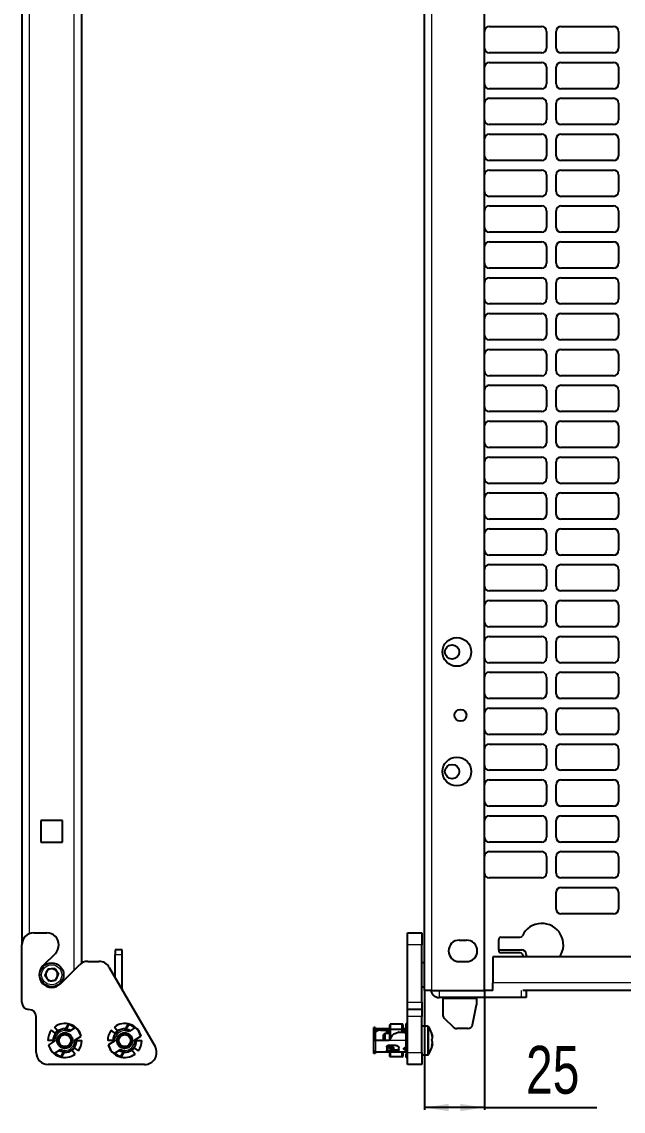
# Model space of a CAD drawing. Header units: millimetres. Extents: x -431 to 638, y -14 to 1990.
# Drawn here: x 119.4 to 370.8, y 108.6 to 564.2 of the extents above; entities that cross this region are included whole.
import ezdxf

# ---------------------------------------------------------------- set-up
doc = ezdxf.new("R2010")
doc.units = ezdxf.units.MM
doc.layers.add('FORMAT', color=7, linetype='Continuous')
doc.styles.add('SLDTEXTSTYLE0', font='TXT', dxfattribs={"width": 0.75})
doc.dimstyles.new('SLDDIMSTYLE0', dxfattribs={"dimtxt": 20, "dimasz": 10, "dimexe": 0, "dimexo": 0.0625, "dimgap": 5, "dimtad": 2, "dimdec": 1, "dimrnd": 1e-09, "dimzin": 12, "dimdsep": 46, "dimtxsty": 'SLDTEXTSTYLE0', "dimsah": 1, "dimcen": 0.09, "dimadec": 0, "dimazin": 3, "dimtfac": 1, "dimtofl": 0, "dimtmove": 0, "dimatfit": 3, "dimfxl": 0, "dimfrac": 2, "dimtolj": 1, "dimtzin": 12, "dimarcsym": 0})

# ---------------------------------------------------------------- blocks, each defined once
blk = doc.blocks.new('_D_7')
at = {"layer": 'FORMAT'}
for p, q in [((287.77, 159.15), (287.77, 109.16)), ((312.77, 159.15), (312.77, 109.16)), ((312.77, 110.16), (287.77, 110.16)), ((312.77, 110.16), (359.73, 110.16))]:
    blk.add_line(p, q, dxfattribs=at)
for points in [[(287.77, 110.16), (297.77, 108.62), (297.77, 111.7)], [(312.77, 110.16), (302.77, 111.7), (302.77, 108.62)]]:
    blk.add_solid(points, dxfattribs=at)
at = {"layer": 'FORMAT', "insert": (330.17, 135.94), "char_height": 20, "attachment_point": 1, "style": 'SLDTEXTSTYLE0'}
blk.add_mtext('25', dxfattribs=at)

msp = doc.modelspace()

# ---------------------------------------------------------------- linework, layer by layer
at = {"color": 8, "linetype": 'Continuous', "lineweight": 18}
for p, q in [((122.54, 1842.16), (122.54, 182.78)), ((141.34, 167.63), (141.34, 1842.16)), ((290.87, 159.16), (290.87, 1812.96)), ((286.62, 178.16), (280.62, 178.16)), ((158.44, 174.16), (161.44, 174.16)), ((161.2, 159.76), (161.44, 159.76)), ((545.27, 162.25), (316.27, 162.25)), ((293.87, 159.16), (293.87, 156.16)), ((309.52, 155.56), (295.37, 155.56)), ((328.22, 156.16), (328.22, 159.15)), ((280.62, 154.16), (286.62, 154.16)), ((286.62, 148.16), (280.62, 148.16)), ((267.32, 141.9), (267.32, 138.16)), ((279.92, 141.61), (279.92, 142.51)), ((288.95, 144.16), (288.95, 141.72)), ((288.95, 141.72), (288.95, 132.16)), ((289.39, 143.93), (289.39, 141.59)), ((289.39, 141.59), (289.39, 132.39)), ((267.32, 138.16), (267.32, 133.31)), ((279.92, 138.16), (272.92, 138.16)), ((279.92, 135.21), (279.92, 138.16)), ((272.52, 134.22), (272.52, 133.76)), ((275.82, 133.76), (275.82, 134.22)), ((279.67, 134.71), (279.67, 134.31)), ((279.92, 133.31), (279.92, 134.31)), ((280.62, 133.16), (286.62, 133.16))]:
    msp.add_line(p, q, dxfattribs=at)
at = {"color": 7, "linetype": 'Continuous', "lineweight": 25}
for p, q in [((144.44, 1842.16), (144.44, 170.54)), ((287.77, 159.16), (287.77, 1842.16)), ((119.44, 1812.96), (119.44, 178.16)), ((312.77, 159.16), (312.77, 1812.96)), ((314.77, 562.16), (336.77, 562.16)), ((344.77, 562.16), (366.77, 562.16)), ((338.77, 560.16), (338.77, 553.16)), ((342.77, 553.16), (342.77, 560.16)), ((368.77, 560.16), (368.77, 553.16)), ((336.77, 551.16), (314.77, 551.16)), ((314.77, 547.16), (336.77, 547.16)), ((366.77, 551.16), (344.77, 551.16)), ((344.77, 547.16), (366.77, 547.16)), ((338.77, 545.16), (338.77, 538.16)), ((342.77, 538.16), (342.77, 545.16)), ((368.77, 545.16), (368.77, 538.16)), ((336.77, 536.16), (314.77, 536.16)), ((366.77, 536.16), (344.77, 536.16)), ((314.77, 532.16), (336.77, 532.16)), ((338.77, 530.16), (338.77, 523.16)), ((342.77, 523.16), (342.77, 530.16)), ((344.77, 532.16), (366.77, 532.16)), ((368.77, 530.16), (368.77, 523.16)), ((336.77, 521.16), (314.77, 521.16)), ((366.77, 521.16), (344.77, 521.16)), ((314.77, 517.16), (336.77, 517.16)), ((338.77, 515.16), (338.77, 508.16)), ((342.77, 508.16), (342.77, 515.16)), ((344.77, 517.16), (366.77, 517.16)), ((368.77, 515.16), (368.77, 508.16)), ((336.77, 506.16), (314.77, 506.16)), ((366.77, 506.16), (344.77, 506.16)), ((314.77, 502.16), (336.77, 502.16)), ((344.77, 502.16), (366.77, 502.16)), ((338.77, 500.16), (338.77, 493.16)), ((342.77, 493.16), (342.77, 500.16)), ((368.77, 500.16), (368.77, 493.16)), ((336.77, 491.16), (314.77, 491.16)), ((366.77, 491.16), (344.77, 491.16)), ((314.77, 487.16), (336.77, 487.16)), ((338.77, 485.16), (338.77, 478.16)), ((342.77, 478.16), (342.77, 485.16)), ((344.77, 487.16), (366.77, 487.16)), ((368.77, 485.16), (368.77, 478.16)), ((336.77, 476.16), (314.77, 476.16)), ((366.77, 476.16), (344.77, 476.16)), ((314.77, 472.16), (336.77, 472.16)), ((338.77, 470.16), (338.77, 463.16)), ((342.77, 463.16), (342.77, 470.16)), ((344.77, 472.16), (366.77, 472.16)), ((368.77, 470.16), (368.77, 463.16)), ((336.77, 461.16), (314.77, 461.16)), ((366.77, 461.16), (344.77, 461.16)), ((314.77, 457.16), (336.77, 457.16)), ((344.77, 457.16), (366.77, 457.16)), ((338.77, 455.16), (338.77, 448.16)), ((342.77, 448.16), (342.77, 455.16)), ((368.77, 455.16), (368.77, 448.16)), ((336.77, 446.16), (314.77, 446.16)), ((314.77, 442.16), (336.77, 442.16)), ((366.77, 446.16), (344.77, 446.16)), ((344.77, 442.16), (366.77, 442.16)), ((338.77, 440.16), (338.77, 433.16)), ((342.77, 433.16), (342.77, 440.16)), ((368.77, 440.16), (368.77, 433.16)), ((336.77, 431.16), (314.77, 431.16)), ((366.77, 431.16), (344.77, 431.16)), ((314.77, 427.16), (336.77, 427.16)), ((338.77, 425.16), (338.77, 418.16)), ((342.77, 418.16), (342.77, 425.16)), ((344.77, 427.16), (366.77, 427.16)), ((368.77, 425.16), (368.77, 418.16)), ((336.77, 416.16), (314.77, 416.16)), ((366.77, 416.16), (344.77, 416.16)), ((314.77, 412.16), (336.77, 412.16)), ((338.77, 410.16), (338.77, 403.16)), ((342.77, 403.16), (342.77, 410.16)), ((344.77, 412.16), (366.77, 412.16)), ((368.77, 410.16), (368.77, 403.16)), ((336.77, 401.16), (314.77, 401.16)), ((366.77, 401.16), (344.77, 401.16)), ((314.77, 397.16), (336.77, 397.16)), ((344.77, 397.16), (366.77, 397.16)), ((338.77, 395.16), (338.77, 388.16)), ((342.77, 388.16), (342.77, 395.16)), ((368.77, 395.16), (368.77, 388.16)), ((336.77, 386.16), (314.77, 386.16)), ((366.77, 386.16), (344.77, 386.16)), ((314.77, 382.16), (336.77, 382.16)), ((338.77, 380.16), (338.77, 373.16)), ((342.77, 373.16), (342.77, 380.16)), ((344.77, 382.16), (366.77, 382.16)), ((368.77, 380.16), (368.77, 373.16)), ((336.77, 371.16), (314.77, 371.16)), ((366.77, 371.16), (344.77, 371.16)), ((314.77, 367.16), (336.77, 367.16)), ((338.77, 365.16), (338.77, 358.16)), ((342.77, 358.16), (342.77, 365.16)), ((344.77, 367.16), (366.77, 367.16)), ((368.77, 365.16), (368.77, 358.16)), ((336.77, 356.16), (314.77, 356.16)), ((366.77, 356.16), (344.77, 356.16)), ((314.77, 352.16), (336.77, 352.16)), ((344.77, 352.16), (366.77, 352.16)), ((338.77, 350.16), (338.77, 343.16)), ((342.77, 343.16), (342.77, 350.16)), ((368.77, 350.16), (368.77, 343.16)), ((336.77, 341.16), (314.77, 341.16)), ((314.77, 337.16), (336.77, 337.16)), ((366.77, 341.16), (344.77, 341.16)), ((344.77, 337.16), (366.77, 337.16)), ((338.77, 335.16), (338.77, 328.16)), ((342.77, 328.16), (342.77, 335.16)), ((368.77, 335.16), (368.77, 328.16)), ((336.77, 326.16), (314.77, 326.16)), ((366.77, 326.16), (344.77, 326.16)), ((314.77, 322.16), (336.77, 322.16)), ((338.77, 320.16), (338.77, 313.16)), ((342.77, 313.16), (342.77, 320.16)), ((344.77, 322.16), (366.77, 322.16)), ((368.77, 320.16), (368.77, 313.16)), ((336.77, 311.16), (314.77, 311.16)), ((366.77, 311.16), (344.77, 311.16)), ((314.77, 307.16), (336.77, 307.16)), ((344.77, 307.16), (366.77, 307.16)), ((338.77, 305.16), (338.77, 298.16)), ((342.77, 298.16), (342.77, 305.16)), ((368.77, 305.16), (368.77, 298.16)), ((336.77, 296.16), (314.77, 296.16)), ((366.77, 296.16), (344.77, 296.16)), ((314.77, 292.16), (336.77, 292.16)), ((344.77, 292.16), (366.77, 292.16)), ((338.77, 290.16), (338.77, 283.16)), ((342.77, 283.16), (342.77, 290.16)), ((368.77, 290.16), (368.77, 283.16)), ((336.77, 281.16), (314.77, 281.16)), ((366.77, 281.16), (344.77, 281.16)), ((314.77, 277.16), (336.77, 277.16)), ((338.77, 275.16), (338.77, 268.16)), ((342.77, 268.16), (342.77, 275.16)), ((344.77, 277.16), (366.77, 277.16)), ((368.77, 275.16), (368.77, 268.16)), ((336.77, 266.16), (314.77, 266.16)), ((366.77, 266.16), (344.77, 266.16)), ((314.77, 262.16), (336.77, 262.16)), ((338.77, 260.16), (338.77, 253.16)), ((342.77, 253.16), (342.77, 260.16)), ((344.77, 262.16), (366.77, 262.16)), ((368.77, 260.16), (368.77, 253.16)), ((336.77, 251.16), (314.77, 251.16)), ((366.77, 251.16), (344.77, 251.16)), ((314.77, 247.16), (336.77, 247.16)), ((344.77, 247.16), (366.77, 247.16)), ((338.77, 245.16), (338.77, 238.16)), ((342.77, 238.16), (342.77, 245.16)), ((368.77, 245.16), (368.77, 238.16)), ((336.77, 236.16), (314.77, 236.16)), ((366.77, 236.16), (344.77, 236.16)), ((136.44, 230.16), (127.44, 230.16)), ((127.44, 230.16), (127.44, 221.16)), ((136.44, 221.16), (136.44, 230.16)), ((314.77, 232.16), (336.77, 232.16)), ((338.77, 230.16), (338.77, 223.16)), ((342.77, 223.16), (342.77, 230.16)), ((344.77, 232.16), (366.77, 232.16)), ((368.77, 230.16), (368.77, 223.16)), ((127.44, 221.16), (136.44, 221.16)), ((336.77, 221.16), (314.77, 221.16)), ((366.77, 221.16), (344.77, 221.16)), ((314.77, 217.16), (336.77, 217.16)), ((338.77, 215.16), (338.77, 208.16)), ((342.77, 208.16), (342.77, 215.16)), ((344.77, 217.16), (366.77, 217.16)), ((368.77, 215.16), (368.77, 208.16)), ((336.77, 206.16), (314.77, 206.16)), ((366.77, 206.16), (344.77, 206.16)), ((344.77, 202.16), (366.77, 202.16)), ((342.77, 193.16), (342.77, 200.16)), ((368.77, 200.16), (368.77, 193.16)), ((366.77, 191.16), (344.77, 191.16)), ((124.44, 183.16), (129.94, 183.16)), ((280.62, 183.16), (286.62, 183.16)), ((280.62, 178.16), (280.62, 183.16)), ((286.62, 183.16), (286.62, 178.16)), ((119.44, 154.16), (119.44, 178.16)), ((134.94, 178.16), (134.94, 178.15)), ((280.62, 154.16), (280.62, 178.16)), ((286.62, 154.16), (286.62, 178.16)), ((302.27, 180.16), (305.27, 180.16)), ((318.77, 175.9), (318.77, 180.4)), ((319.77, 181.4), (327.72, 181.4)), ((133.48, 174.62), (128.23, 169.37)), ((161.44, 176.16), (158.44, 176.16)), ((158.44, 176.16), (158.44, 174.16)), ((158.44, 164.53), (158.44, 174.16)), ((161.44, 174.16), (161.44, 176.16)), ((161.44, 159.76), (161.44, 174.16)), ((545.27, 173.15), (316.27, 173.15)), ((316.27, 173.15), (316.27, 162.25)), ((318.77, 176.16), (328.22, 176.16)), ((327.72, 174.9), (319.77, 174.9)), ((329.29, 173.15), (328.63, 174.32)), ((330.22, 174.16), (330.22, 173.15)), ((135.66, 161.95), (143.51, 169.81)), ((147.05, 171.27), (151.67, 171.27)), ((156, 168.77), (175.11, 135.66)), ((287.77, 170.66), (286.62, 170.66)), ((302.27, 171.16), (305.27, 171.16)), ((130.31, 168.04), (129.07, 165.43)), ((130.7, 163.05), (129.07, 165.43)), ((133.18, 168.27), (130.31, 168.04)), ((133.18, 168.27), (134.82, 165.89)), ((133.58, 163.28), (134.82, 165.89)), ((133.58, 163.28), (130.7, 163.05)), ((161.44, 159.76), (161.42, 159.37)), ((286.62, 160.66), (287.77, 160.66)), ((316.27, 159.15), (316.27, 162.25)), ((290.87, 159.16), (287.77, 159.16)), ((290.87, 159.16), (312.77, 159.16)), ((328.22, 156.16), (293.87, 156.16)), ((295.37, 156.16), (295.37, 155.56)), ((295.37, 155.56), (295.37, 148.99)), ((309.52, 156.16), (309.52, 155.56)), ((309.52, 155.56), (309.52, 153.16)), ((316.27, 159.16), (312.77, 159.16)), ((330.22, 156.16), (328.22, 156.16)), ((532.2, 159.15), (328.85, 159.15)), ((330.22, 159.15), (330.22, 156.16)), ((280.62, 151.16), (280.62, 154.16)), ((286.62, 151.16), (280.62, 151.16)), ((280.62, 148.16), (280.62, 151.16)), ((286.62, 154.16), (286.62, 151.16)), ((286.62, 151.16), (286.62, 148.16)), ((307.85, 144.77), (309.52, 153.16)), ((125.44, 133.16), (125.44, 148.16)), ((280.62, 133.16), (280.62, 148.16)), ((286.62, 133.16), (286.62, 148.16)), ((295.96, 147.57), (299.79, 143.75)), ((133.39, 141.27), (131.81, 142.48)), ((134.33, 142.22), (133.12, 143.79)), ((134.28, 142.2), (133.4, 141.33)), ((137.44, 143.21), (137.44, 143.01)), ((137.44, 143.21), (137.87, 143.19)), ((137.44, 143.01), (137.44, 142.31)), ((137.44, 142.46), (137.47, 142.51)), ((137.69, 142.48), (137.59, 142.31)), ((137.74, 142.97), (138.91, 145)), ((139.01, 144.78), (137.95, 142.94)), ((138.91, 145), (139.01, 144.78)), ((141.86, 143.59), (139.25, 141.9)), ((139.49, 142.55), (139.28, 142.1)), ((158.39, 141.27), (156.81, 142.48)), ((159.33, 142.22), (158.12, 143.79)), ((159.28, 142.2), (158.4, 141.33)), ((162.44, 143.21), (162.44, 143.01)), ((162.44, 143.21), (162.87, 143.19)), ((162.44, 143.01), (162.44, 142.31)), ((162.44, 142.46), (162.47, 142.51)), ((162.69, 142.48), (162.59, 142.31)), ((162.74, 142.97), (163.91, 145)), ((164.01, 144.78), (162.95, 142.94)), ((163.91, 145), (164.01, 144.78)), ((166.86, 143.59), (164.25, 141.9)), ((164.49, 142.55), (164.28, 142.1)), ((266.62, 139.98), (266.62, 143.59)), ((267.12, 143.59), (266.62, 143.59)), ((267.12, 143.59), (267.12, 139.98)), ((269.32, 143.01), (267.32, 143.01)), ((267.82, 142.55), (267.32, 142.55)), ((267.32, 142.55), (267.32, 142.1)), ((267.32, 142.1), (267.82, 142.1)), ((267.82, 142.1), (267.82, 142.55)), ((269.32, 142.51), (269.32, 143.01)), ((273.22, 143.01), (269.32, 143.01)), ((269.32, 142.51), (273.22, 142.51)), ((272.02, 141.86), (272.02, 141.7)), ((272.02, 141.7), (273.22, 141.82)), ((272.02, 141.7), (272.02, 141.16)), ((272.52, 142.1), (273.22, 142.1)), ((273.34, 145), (273.22, 144.78)), ((273.22, 142.83), (273.22, 144.78)), ((273.34, 142.85), (273.22, 142.83)), ((273.22, 140.16), (273.22, 142.83)), ((273.34, 145), (273.34, 142.85)), ((278.42, 145), (273.34, 145)), ((278.42, 142.85), (273.34, 142.85)), ((273.34, 142.85), (273.34, 140.16)), ((277.02, 141.66), (279.17, 141.66)), ((278.42, 142.85), (278.42, 145)), ((278.62, 144.87), (278.42, 145)), ((278.62, 142.84), (278.42, 142.85)), ((278.42, 141.66), (278.42, 142.85)), ((278.62, 144.87), (278.62, 142.84)), ((279.92, 143.01), (278.62, 143.01)), ((278.62, 142.84), (278.62, 141.66)), ((278.62, 142.51), (279.92, 142.51)), ((279.82, 142.31), (278.62, 142.31)), ((279.82, 142.31), (279.82, 141.28)), ((279.82, 141.61), (279.92, 141.61)), ((280.62, 145.26), (280.12, 145.26)), ((280.12, 140), (280.12, 145.26)), ((288.95, 144.16), (286.62, 144.16)), ((305.88, 143.16), (301.2, 143.16)), ((132.39, 138.16), (130.34, 138.16)), ((133.3, 138.03), (130.69, 136.33)), ((132.39, 138.16), (132.59, 138.16)), ((132.59, 138.16), (133.29, 138.16)), ((132.59, 137.57), (132.59, 138.16)), ((133.09, 138.16), (133.09, 137.9)), ((141.59, 138.29), (144.2, 139.98)), ((142.29, 138.16), (141.59, 138.16)), ((141.79, 138.16), (141.79, 138.42)), ((142.29, 138.75), (142.29, 138.16)), ((142.49, 138.16), (142.29, 138.16)), ((142.49, 138.16), (144.54, 138.16)), ((144.16, 139.96), (144.3, 140)), ((157.39, 138.16), (155.34, 138.16)), ((158.3, 138.03), (155.69, 136.33)), ((157.39, 138.16), (157.59, 138.16)), ((157.59, 138.16), (158.29, 138.16)), ((157.59, 137.57), (157.59, 138.16)), ((158.09, 138.16), (158.09, 137.9)), ((166.59, 138.29), (169.2, 139.98)), ((167.29, 138.16), (166.59, 138.16)), ((166.79, 138.16), (166.79, 138.42)), ((167.29, 138.75), (167.29, 138.16)), ((167.49, 138.16), (167.29, 138.16)), ((167.49, 138.16), (169.54, 138.16)), ((169.16, 139.96), (169.3, 140)), ((267.12, 139.98), (266.62, 139.98)), ((266.62, 138.29), (266.62, 139.98)), ((267.12, 138.29), (266.62, 138.29)), ((266.62, 138.16), (266.62, 138.29)), ((267.32, 138.16), (266.62, 138.16)), ((266.62, 134.01), (266.62, 138.16)), ((267.12, 139.98), (267.12, 138.29)), ((267.12, 138.29), (267.12, 138.16)), ((272.92, 138.16), (267.32, 138.16)), ((271.12, 141.16), (270.62, 140.66)), ((270.62, 138.16), (270.62, 140.66)), ((273.22, 141.16), (271.12, 141.16)), ((271.12, 141.16), (271.12, 138.16)), ((274.08, 140.16), (272.92, 138.16)), ((273.34, 140.16), (273.22, 140.16)), ((273.22, 138.68), (273.22, 140.16)), ((274.08, 140.16), (273.34, 140.16)), ((273.34, 140.16), (273.34, 138.88)), ((280.12, 141.16), (279.88, 141.16)), ((279.92, 140.91), (279.92, 138.16)), ((280.12, 139.6), (279.92, 139.61)), ((280.12, 138.16), (279.92, 138.16)), ((280.12, 140), (280.62, 140)), ((280.12, 139.47), (280.12, 140)), ((280.62, 139.47), (280.12, 139.47)), ((280.12, 133.84), (280.12, 138.16)), ((280.12, 138.16), (280.62, 138.16)), ((130.72, 136.36), (130.59, 136.32)), ((133.03, 132.73), (135.64, 134.42)), ((135.39, 133.76), (135.61, 134.22)), ((135.88, 131.54), (136.94, 133.38)), ((137.15, 133.35), (135.98, 131.32)), ((137.44, 133.11), (137.02, 133.13)), ((137.2, 133.84), (137.3, 134.01)), ((137.44, 133.86), (137.42, 133.81)), ((137.44, 133.31), (137.44, 134.01)), ((137.44, 133.11), (137.44, 133.31)), ((140.56, 134.1), (141.77, 132.53)), ((140.61, 134.12), (141.48, 134.99)), ((141.5, 135.05), (143.08, 133.84)), ((155.72, 136.36), (155.59, 136.32)), ((158.03, 132.73), (160.64, 134.42)), ((160.39, 133.76), (160.61, 134.22)), ((160.88, 131.54), (161.94, 133.38)), ((162.15, 133.35), (160.98, 131.32)), ((162.44, 133.11), (162.02, 133.13)), ((162.2, 133.84), (162.3, 134.01)), ((162.44, 133.86), (162.42, 133.81)), ((162.44, 133.31), (162.44, 134.01)), ((162.44, 133.11), (162.44, 133.31)), ((165.56, 134.1), (166.77, 132.53)), ((165.61, 134.12), (166.48, 134.99)), ((166.5, 135.05), (168.08, 133.84)), ((266.62, 132.73), (266.62, 134.01)), ((267.12, 132.73), (266.62, 132.73)), ((267.12, 133.34), (267.12, 132.73)), ((269.32, 133.31), (267.32, 133.31)), ((279.92, 133.31), (269.32, 133.31)), ((272.02, 135.34), (272.02, 135.67)), ((272.02, 135.34), (272.02, 134.21)), ((272.02, 134), (272.02, 134.21)), ((275.82, 136.11), (272.52, 136.11)), ((275.82, 133.76), (272.52, 133.76)), ((273.22, 135.39), (273.22, 136.11)), ((273.22, 131.54), (273.22, 133.31)), ((273.34, 136.11), (273.34, 135.34)), ((273.34, 133.31), (273.34, 131.32)), ((274.11, 134.22), (275.82, 134.22)), ((274.91, 135.1), (274.68, 135.4)), ((274.95, 134.97), (274.95, 134.94)), ((277.02, 134.41), (277.02, 135.09)), ((278.42, 131.32), (278.42, 133.31)), ((278.62, 133.31), (278.62, 131.45)), ((279.12, 134.67), (279.12, 134.79)), ((279.67, 135.21), (279.92, 135.21)), ((279.67, 134.71), (279.92, 134.71)), ((279.67, 134.31), (279.92, 134.31)), ((279.82, 135.21), (279.82, 134.71)), ((279.82, 135.16), (280.08, 135.16)), ((280.62, 133.84), (280.12, 133.84)), ((280.12, 133.84), (280.12, 132.53)), ((280.62, 132.53), (280.12, 132.53)), ((280.12, 131.06), (280.12, 132.53)), ((280.62, 128.16), (280.62, 133.16)), ((286.62, 133.16), (286.62, 128.16)), ((286.62, 132.16), (288.95, 132.16)), ((170.78, 128.16), (130.44, 128.16)), ((135.88, 131.54), (135.98, 131.32)), ((160.88, 131.54), (160.98, 131.32)), ((273.22, 131.54), (273.34, 131.32)), ((278.42, 131.32), (273.34, 131.32)), ((278.42, 131.32), (278.62, 131.45)), ((280.12, 131.06), (280.62, 131.06)), ((286.62, 128.16), (280.62, 128.16))]:
    msp.add_line(p, q, dxfattribs=at)
at = {"color": 7, "linetype": 'Continuous', "lineweight": 25, "flags": 128}
for points in [[(267.32, 143.01), (267.19, 143), (267.12, 142.98)], [(280.12, 142.54), (280.06, 142.52), (279.92, 142.51)], [(280.12, 141.63), (280.06, 141.62), (279.92, 141.61)], [(279.82, 135.04), (279.87, 135.12), (279.88, 135.16)], [(280.12, 135.09), (280.12, 135.11), (280.11, 135.13), (280.09, 135.15), (280.07, 135.17), (280.04, 135.19), (280, 135.2), (279.96, 135.2), (279.92, 135.21)], [(280.12, 134.69), (280.06, 134.7), (279.92, 134.71)]]:
    msp.add_lwpolyline(points, dxfattribs=at)
at = {"color": 7, "linetype": 'Continuous', "lineweight": 25}
for centre, radius in [((301.27, 300.66), 6), ((299.27, 300.66), 3), ((302.77, 274.16), 2.5), ((301.27, 250.66), 6), ((299.27, 250.66), 3), ((131.94, 165.66), 5), ((137.44, 138.16), 3.25), ((162.44, 138.16), 3.25), ((137.44, 138.16), 3), ((137.44, 138.16), 2.5), ((162.44, 138.16), 3), ((162.44, 138.16), 2.5)]:
    msp.add_circle(centre, radius, dxfattribs=at)
at = {"color": 8, "linetype": 'Continuous', "lineweight": 18}
msp.add_circle((131.94, 165.66), 4.2, dxfattribs=at)
at = {"color": 7, "linetype": 'Continuous', "lineweight": 25}
for centre, radius, start, end in [((314.77, 560.16), 2, 90, 180), ((336.77, 560.16), 2, 0, 90), ((344.77, 560.16), 2, 90, 180), ((366.77, 560.16), 2, 0, 90), ((314.77, 553.16), 2, 180, 270), ((336.77, 553.16), 2, 270, 0), ((344.77, 553.16), 2, 180, 270), ((366.77, 553.16), 2, 270, 0), ((314.77, 545.16), 2, 90, 180), ((336.77, 545.16), 2, 0, 90), ((344.77, 545.16), 2, 90, 180), ((366.77, 545.16), 2, 0, 90), ((314.77, 538.16), 2, 180, 270), ((336.77, 538.16), 2, 270, 0), ((344.77, 538.16), 2, 180, 270), ((366.77, 538.16), 2, 270, 0), ((314.77, 530.16), 2, 90, 180), ((336.77, 530.16), 2, 0, 90), ((344.77, 530.16), 2, 90, 180), ((366.77, 530.16), 2, 0, 90), ((314.77, 523.16), 2, 180, 270), ((336.77, 523.16), 2, 270, 0), ((344.77, 523.16), 2, 180, 270), ((366.77, 523.16), 2, 270, 0), ((314.77, 515.16), 2, 90, 180), ((336.77, 515.16), 2, 0, 90), ((344.77, 515.16), 2, 90, 180), ((366.77, 515.16), 2, 0, 90), ((314.77, 508.16), 2, 180, 270), ((336.77, 508.16), 2, 270, 0), ((344.77, 508.16), 2, 180, 270), ((366.77, 508.16), 2, 270, 0), ((314.77, 500.16), 2, 90, 180), ((336.77, 500.16), 2, 360, 90), ((344.77, 500.16), 2, 90, 180), ((366.77, 500.16), 2, 0, 90), ((314.77, 493.16), 2, 180, 270), ((336.77, 493.16), 2, 270, 360), ((344.77, 493.16), 2, 180, 270), ((366.77, 493.16), 2, 270, 360), ((314.77, 485.16), 2, 90, 180), ((336.77, 485.16), 2, 360, 90), ((344.77, 485.16), 2, 90, 180), ((366.77, 485.16), 2, 0, 90), ((314.77, 478.16), 2, 180, 270), ((336.77, 478.16), 2, 270, 360), ((344.77, 478.16), 2, 180, 270), ((366.77, 478.16), 2, 270, 0), ((314.77, 470.16), 2, 90, 180), ((336.77, 470.16), 2, 0, 90), ((344.77, 470.16), 2, 90, 180), ((366.77, 470.16), 2, 0, 90), ((314.77, 463.16), 2, 180, 270), ((336.77, 463.16), 2, 270, 0), ((344.77, 463.16), 2, 180, 270), ((366.77, 463.16), 2, 270, 360), ((314.77, 455.16), 2, 90, 180), ((336.77, 455.16), 2, 360, 90), ((344.77, 455.16), 2, 90, 180), ((366.77, 455.16), 2, 0, 90), ((314.77, 448.16), 2, 180, 270), ((336.77, 448.16), 2, 270, 360), ((344.77, 448.16), 2, 180, 270), ((366.77, 448.16), 2, 270, 0), ((314.77, 440.16), 2, 90, 180), ((336.77, 440.16), 2, 0, 90), ((344.77, 440.16), 2, 90, 180), ((366.77, 440.16), 2, 0, 90), ((314.77, 433.16), 2, 180, 270), ((336.77, 433.16), 2, 270, 0), ((344.77, 433.16), 2, 180, 270), ((366.77, 433.16), 2, 270, 360), ((314.77, 425.16), 2, 90, 180), ((336.77, 425.16), 2, 360, 90), ((344.77, 425.16), 2, 90, 180), ((366.77, 425.16), 2, 0, 90), ((314.77, 418.16), 2, 180, 270), ((336.77, 418.16), 2, 270, 360), ((344.77, 418.16), 2, 180, 270), ((366.77, 418.16), 2, 270, 0), ((314.77, 410.16), 2, 90, 180), ((336.77, 410.16), 2, 360, 90), ((344.77, 410.16), 2, 90, 180), ((366.77, 410.16), 2, 0, 90), ((314.77, 403.16), 2, 180, 270), ((336.77, 403.16), 2, 270, 360), ((344.77, 403.16), 2, 180, 270), ((366.77, 403.16), 2, 270, 0), ((314.77, 395.16), 2, 90, 180), ((336.77, 395.16), 2, 360, 90), ((344.77, 395.16), 2, 90, 180), ((366.77, 395.16), 2, 0, 90), ((314.77, 388.16), 2, 180, 270), ((336.77, 388.16), 2, 270, 360), ((344.77, 388.16), 2, 180, 270), ((366.77, 388.16), 2, 270, 0), ((314.77, 380.16), 2, 90, 180), ((336.77, 380.16), 2, 360, 90), ((344.77, 380.16), 2, 90, 180), ((366.77, 380.16), 2, 0, 90), ((314.77, 373.16), 2, 180, 270), ((336.77, 373.16), 2, 270, 360), ((344.77, 373.16), 2, 180, 270), ((366.77, 373.16), 2, 270, 0), ((314.77, 365.16), 2, 90, 180), ((336.77, 365.16), 2, 0, 90), ((344.77, 365.16), 2, 90, 180), ((366.77, 365.16), 2, 0, 90), ((314.77, 358.16), 2, 180, 270), ((336.77, 358.16), 2, 270, 0), ((344.77, 358.16), 2, 180, 270), ((366.77, 358.16), 2, 270, 0), ((314.77, 350.16), 2, 90, 180), ((336.77, 350.16), 2, 360, 90), ((344.77, 350.16), 2, 90, 180), ((366.77, 350.16), 2, 0, 90), ((314.77, 343.16), 2, 180, 270), ((336.77, 343.16), 2, 270, 360), ((344.77, 343.16), 2, 180, 270), ((366.77, 343.16), 2, 270, 0), ((314.77, 335.16), 2, 90, 180), ((336.77, 335.16), 2, 0, 90), ((344.77, 335.16), 2, 90, 180), ((366.77, 335.16), 2, 0, 90), ((314.77, 328.16), 2, 180, 270), ((336.77, 328.16), 2, 270, 0), ((344.77, 328.16), 2, 180, 270), ((366.77, 328.16), 2, 270, 0), ((314.77, 320.16), 2, 90, 180), ((336.77, 320.16), 2, 360, 90), ((344.77, 320.16), 2, 90, 180), ((366.77, 320.16), 2, 0, 90), ((314.77, 313.16), 2, 180, 270), ((336.77, 313.16), 2, 270, 360), ((344.77, 313.16), 2, 180, 270), ((366.77, 313.16), 2, 270, 0), ((314.77, 305.16), 2, 90, 180), ((336.77, 305.16), 2, 0, 90), ((344.77, 305.16), 2, 90, 180), ((366.77, 305.16), 2, 0, 90), ((314.77, 298.16), 2, 180, 270), ((336.77, 298.16), 2, 270, 0), ((344.77, 298.16), 2, 180, 270), ((366.77, 298.16), 2, 270, 0), ((314.77, 290.16), 2, 90, 180), ((336.77, 290.16), 2, 360, 90), ((344.77, 290.16), 2, 90, 180), ((366.77, 290.16), 2, 0, 90), ((314.77, 283.16), 2, 180, 270), ((336.77, 283.16), 2, 270, 360), ((344.77, 283.16), 2, 180, 270), ((366.77, 283.16), 2, 270, 0), ((314.77, 275.16), 2, 90, 180), ((336.77, 275.16), 2, 360, 90), ((344.77, 275.16), 2, 90, 180), ((366.77, 275.16), 2, 0, 90), ((314.77, 268.16), 2, 180, 270), ((336.77, 268.16), 2, 270, 360), ((344.77, 268.16), 2, 180, 270), ((366.77, 268.16), 2, 270, 0), ((314.77, 260.16), 2, 90, 180), ((336.77, 260.16), 2, 0, 90), ((344.77, 260.16), 2, 90, 180), ((366.77, 260.16), 2, 0, 90), ((314.77, 253.16), 2, 180, 270), ((336.77, 253.16), 2, 270, 0), ((344.77, 253.16), 2, 180, 270), ((366.77, 253.16), 2, 270, 0), ((314.77, 245.16), 2, 90, 180), ((336.77, 245.16), 2, 360, 90), ((344.77, 245.16), 2, 90, 180), ((366.77, 245.16), 2, 0, 90), ((314.77, 238.16), 2, 180, 270), ((336.77, 238.16), 2, 270, 360), ((344.77, 238.16), 2, 180, 270), ((366.77, 238.16), 2, 270, 0), ((314.77, 230.16), 2, 90, 180), ((336.77, 230.16), 2, 0, 90), ((344.77, 230.16), 2, 90, 180), ((366.77, 230.16), 2, 0, 90), ((314.77, 223.16), 2, 180, 270), ((336.77, 223.16), 2, 270, 0), ((344.77, 223.16), 2, 180, 270), ((366.77, 223.16), 2, 270, 0), ((314.77, 215.16), 2, 90, 180), ((336.77, 215.16), 2, 360, 90), ((344.77, 215.16), 2, 90, 180), ((366.77, 215.16), 2, 0, 90), ((314.77, 208.16), 2, 180, 270), ((336.77, 208.16), 2, 270, 360), ((344.77, 208.16), 2, 180, 270), ((366.77, 208.16), 2, 270, 0), ((344.77, 200.16), 2, 90, 180), ((366.77, 200.16), 2, 0, 90), ((344.77, 193.16), 2, 180, 270), ((366.77, 193.16), 2, 270, 0), ((336.77, 178.15), 9, 326.251, 154.8493), ((124.44, 178.16), 5, 90, 180), ((129.94, 178.16), 5, 0, 90), ((129.94, 178.15), 5, 315, 0), ((302.27, 175.66), 4.5, 90, 270), ((305.27, 175.66), 4.5, 270, 90), ((319.77, 180.4), 1, 90, 180), ((327.72, 182.4), 1, 270, 334.8493), ((319.77, 175.9), 1, 180, 270), ((327.72, 173.9), 1, 25.1507, 90), ((328.22, 174.16), 2, 0, 90), ((131.94, 165.66), 5.25, 135, 315), ((147.05, 166.27), 5, 90, 135), ((151.67, 166.27), 5, 30, 90), ((131.94, 165.66), 2.5, 154.5743, 214.5743), ((131.94, 165.66), 2.5, 94.5743, 154.5743), ((131.94, 165.66), 2.5, 214.5743, 274.5743), ((131.94, 165.66), 2.5, 34.5743, 94.5743), ((131.94, 165.66), 2.5, 274.5743, 334.5743), ((131.94, 165.66), 2.5, 334.5743, 34.5743), ((293.87, 159.76), 3.6, 189.5941, 270), ((122.44, 154.16), 3, 180, 270), ((122.44, 148.16), 3, 0, 90), ((297.37, 148.99), 2, 180, 225), ((137.44, 138.16), 7.1, 142.5, 180), ((137.44, 138.16), 4.85, 90, 180), ((137.44, 138.16), 7.1, 15, 127.5), ((137.44, 138.16), 4.15, 64.203, 90), ((137.44, 138.16), 7, 50.8871, 77.8871), ((137.44, 138.16), 6.8, 51.4319, 76.6644), ((137.44, 138.16), 7, 15.1129, 50.8871), ((162.44, 138.16), 7.1, 142.5, 180), ((162.44, 138.16), 4.85, 90, 180), ((162.44, 138.16), 7.1, 15, 127.5), ((162.44, 138.16), 4.15, 64.203, 90), ((162.44, 138.16), 7, 50.8871, 77.8871), ((162.44, 138.16), 6.8, 51.4319, 76.6644), ((162.44, 138.16), 7, 15.1129, 50.8871), ((267.32, 142.31), 0.2, 90, 180), ((277.02, 140.91), 0.75, 90, 105.0484), ((279.17, 140.91), 0.75, 0, 90), ((279.92, 143.21), 0.2, 270, 0), ((280.02, 141.24), 0.0996, 305.5332, 356.0721), ((288.95, 143.62), 0.54, 35.2515, 90), ((281.22, 138.16), 10, 11.0263, 35.2515), ((301.2, 145.16), 2, 225, 270), ((305.88, 145.16), 2, 270, 348.6901), ((137.44, 138.16), 4.15, 180, 181.797), ((137.44, 138.16), 4.85, 270, 0), ((137.44, 138.16), 4.15, 0, 1.797), ((137.44, 138.16), 7.1, 322.5, 0), ((162.44, 138.16), 4.15, 180, 181.797), ((162.44, 138.16), 4.85, 270, 0), ((162.44, 138.16), 4.15, 0, 1.797), ((162.44, 138.16), 7.1, 322.5, 0), ((130.44, 133.16), 5, 180, 270), ((137.44, 138.16), 7.1, 195, 307.5), ((137.44, 138.16), 7, 195.1129, 230.8871), ((137.44, 138.16), 7, 230.8871, 257.8871), ((137.44, 138.16), 6.8, 231.4319, 256.6644), ((137.44, 138.16), 4.15, 244.203, 270), ((162.44, 138.16), 7.1, 195, 307.5), ((162.44, 138.16), 7, 195.1129, 230.8871), ((162.44, 138.16), 7, 230.8871, 257.8871), ((162.44, 138.16), 6.8, 231.4319, 256.6644), ((162.44, 138.16), 4.15, 244.203, 270), ((170.78, 133.16), 5, 270, 30), ((267.32, 134.01), 0.7, 180, 270), ((279.94, 134.13), 0.183, 7.3339, 95.8124), ((279.92, 133.11), 0.2, 0, 90), ((288.95, 132.7), 0.54, 270, 324.7485), ((281.22, 138.16), 10, 324.7485, 348.9291)]:
    msp.add_arc(centre, radius, start, end, dxfattribs=at)
at = {"color": 8, "linetype": 'Continuous', "lineweight": 18}
for centre, radius, start, end in [((137.44, 138.16), 5.05, 142.5, 180), ((137.44, 138.16), 4.15, 90, 180), ((137.44, 138.16), 5.05, 90, 127.5), ((162.44, 138.16), 5.05, 142.5, 180), ((162.44, 138.16), 4.15, 90, 180), ((162.44, 138.16), 5.05, 90, 127.5), ((137.44, 138.16), 4.15, 270, 0), ((137.44, 138.16), 5.05, 322.5, 0), ((162.44, 138.16), 4.15, 270, 0), ((162.44, 138.16), 5.05, 322.5, 0), ((137.44, 138.16), 5.05, 270, 307.5), ((162.44, 138.16), 5.05, 270, 307.5)]:
    msp.add_arc(centre, radius, start, end, dxfattribs=at)
at = {"color": 7, "linetype": 'Continuous', "lineweight": 25}
for points, knots in [([(133.5, 140.98), (133.42, 141.1), (133.32, 141.25), (133.43, 141.28), (133.45, 141.29)], [0, 0, 0, 0, 0.832234, 1, 1, 1, 1]), ([(134.63, 142.11), (134.5, 142.19), (134.35, 142.28), (134.32, 142.17), (134.32, 142.15)], [0, 0, 0, 0, 0.8322341, 1, 1, 1, 1]), ([(137.44, 143.01), (137.84, 142.98), (138.54, 142.92), (139.2, 142.67), (139.49, 142.55)], [0, 0, 0, 0, 0.559866, 1, 1, 1, 1]), ([(137.44, 142.51), (137.8, 142.48), (138.43, 142.44), (139.02, 142.21), (139.28, 142.1)], [0, 0, 0, 0, 0.559785, 1, 1, 1, 1]), ([(158.5, 140.98), (158.42, 141.1), (158.32, 141.25), (158.43, 141.28), (158.45, 141.29)], [0, 0, 0, 0, 0.832234, 1, 1, 1, 1]), ([(159.63, 142.11), (159.5, 142.19), (159.35, 142.28), (159.32, 142.17), (159.32, 142.15)], [0, 0, 0, 0, 0.832234, 1, 1, 1, 1]), ([(162.44, 143.01), (162.84, 142.98), (163.54, 142.92), (164.2, 142.67), (164.49, 142.55)], [0, 0, 0, 0, 0.559866, 1, 1, 1, 1]), ([(162.44, 142.51), (162.8, 142.48), (163.43, 142.44), (164.02, 142.21), (164.28, 142.1)], [0, 0, 0, 0, 0.559785, 1, 1, 1, 1]), ([(267.32, 143.01), (267.32, 142.98), (267.32, 142.92), (267.32, 142.67), (267.32, 142.55)], [0, 0, 0, 0, 0.559866, 1, 1, 1, 1]), ([(269.32, 143.01), (269.04, 142.98), (268.54, 142.92), (268.04, 142.67), (267.82, 142.55)], [0, 0, 0, 0, 0.5599109, 1, 1, 1, 1]), ([(269.32, 142.51), (269.04, 142.48), (268.54, 142.44), (268.04, 142.21), (267.82, 142.1)], [0, 0, 0, 0, 0.559868, 1, 1, 1, 1]), ([(272.02, 141.86), (272.03, 141.89), (272.04, 141.95), (272.13, 142.02), (272.25, 142.07), (272.39, 142.1), (272.49, 142.1), (272.52, 142.1)], [0, 0, 0, 0, 0.214295, 0.42863, 0.64223, 0.856153, 1, 1, 1, 1]), ([(274.08, 140.16), (274.25, 140.37), (274.6, 140.82), (275.58, 141.29), (276.34, 141.5), (276.83, 141.63)], [0, 0, 0, 0, 0.254027, 0.526591, 1, 1, 1, 1]), ([(280.12, 140.93), (280.12, 140.92), (280.12, 140.9), (280.1, 140.88), (280.07, 140.85), (279.99, 140.84), (279.94, 140.83), (279.91, 140.82)], [0, 0, 0, 0, 0.187462, 0.362386, 0.517277, 0.750642, 1, 1, 1, 1]), ([(280.12, 139.87), (280.12, 139.86), (280.12, 139.84), (280.1, 139.82), (280.07, 139.8), (280, 139.8), (279.95, 139.81), (279.92, 139.81)], [0, 0, 0, 0, 0.195302, 0.377541, 0.538909, 0.761383, 1, 1, 1, 1]), ([(290.82, 135.91), (290.82, 135.91), (290.83, 135.93), (290.83, 135.98), (290.88, 136.17), (290.96, 136.53), (291.03, 136.97), (291.05, 137.39), (291.03, 137.8), (290.96, 138.06), (290.88, 138.27), (290.84, 138.36), (290.83, 138.42), (290.82, 138.45), (290.82, 138.48), (290.83, 138.51), (290.84, 138.56), (290.89, 138.68), (290.99, 138.81), (291.05, 139.07), (291.05, 139.49), (290.99, 139.96), (290.91, 140.35), (290.85, 140.6), (290.83, 140.68), (290.83, 140.71), (290.82, 140.73), (290.83, 140.73), (290.83, 140.73), (290.88, 140.63), (290.96, 140.38), (291.03, 140.13), (291.05, 140), (291.05, 140.02), (291.04, 140.02)], [0, 0, 0, 0, 0.003345, 0.008051, 0.021089, 0.079366, 0.148702, 0.192613, 0.236883, 0.333397, 0.365116, 0.38101, 0.389, 0.39245, 0.395936, 0.398929, 0.404202, 0.420534, 0.496786, 0.57371, 0.618848, 0.683268, 0.755446, 0.773497, 0.782566, 0.786215, 0.789905, 0.793055, 0.797819, 0.811366, 0.872185, 0.942602, 0.985944, 1, 1, 1, 1]), ([(290.98, 139.7), (291, 139.7), (291.04, 139.7), (291.06, 139.79), (291.04, 139.94), (291.03, 140.01)], [0, 0, 0, 0, 0.323505, 0.667834, 1, 1, 1, 1]), ([(291.01, 136.24), (291.02, 136.27), (291.04, 136.4), (291.05, 136.58), (291.05, 136.7), (291.03, 136.71), (291.03, 136.72)], [0, 0, 0, 0, 0.113802, 0.520556, 0.930631, 1, 1, 1, 1]), ([(137.44, 133.31), (137.05, 133.34), (136.35, 133.4), (135.69, 133.65), (135.39, 133.76)], [0, 0, 0, 0, 0.559866, 1, 1, 1, 1]), ([(137.44, 133.81), (137.09, 133.83), (136.45, 133.88), (135.87, 134.11), (135.61, 134.22)], [0, 0, 0, 0, 0.559785, 1, 1, 1, 1]), ([(140.26, 134.21), (140.39, 134.13), (140.54, 134.04), (140.57, 134.15), (140.57, 134.16)], [0, 0, 0, 0, 0.8322341, 1, 1, 1, 1]), ([(141.39, 135.34), (141.47, 135.22), (141.57, 135.07), (141.46, 135.04), (141.44, 135.03)], [0, 0, 0, 0, 0.832234, 1, 1, 1, 1]), ([(162.44, 133.31), (162.05, 133.34), (161.35, 133.4), (160.69, 133.65), (160.39, 133.76)], [0, 0, 0, 0, 0.559866, 1, 1, 1, 1]), ([(162.44, 133.81), (162.09, 133.83), (161.45, 133.88), (160.87, 134.11), (160.61, 134.22)], [0, 0, 0, 0, 0.559785, 1, 1, 1, 1]), ([(165.26, 134.21), (165.39, 134.13), (165.54, 134.04), (165.57, 134.15), (165.57, 134.16)], [0, 0, 0, 0, 0.832234, 1, 1, 1, 1]), ([(166.39, 135.34), (166.47, 135.22), (166.57, 135.07), (166.46, 135.04), (166.44, 135.03)], [0, 0, 0, 0, 0.8322341, 1, 1, 1, 1]), ([(272.02, 135.67), (272.03, 135.72), (272.04, 135.81), (272.13, 135.95), (272.25, 136.05), (272.39, 136.1), (272.49, 136.11), (272.52, 136.11)], [0, 0, 0, 0, 0.214373, 0.428779, 0.642592, 0.856666, 1, 1, 1, 1]), ([(272.02, 135.63), (272.45, 135.54), (273.05, 135.4), (273.86, 135.29), (274.15, 135.41), (274.3, 135.47)], [0, 0, 0, 0, 0.5666604, 0.7809048, 1, 1, 1, 1]), ([(272.02, 135.34), (272.52, 135.23), (273.19, 135.09), (274.09, 134.98), (274.39, 135.1), (274.55, 135.16)], [0, 0, 0, 0, 0.587693, 0.790818, 1, 1, 1, 1]), ([(272.02, 134.21), (272.52, 134.15), (273.19, 134.06), (274.09, 134.17), (274.39, 134.34), (274.55, 134.43)], [0, 0, 0, 0, 0.587693, 0.790818, 1, 1, 1, 1]), ([(272.52, 133.76), (272.47, 133.77), (272.36, 133.77), (272.21, 133.81), (272.09, 133.86), (272.03, 133.93), (272.03, 133.98), (272.02, 134)], [0, 0, 0, 0, 0.2144453, 0.4288931, 0.6432387, 0.8571881, 1, 1, 1, 1]), ([(274.3, 135.47), (274.35, 135.48), (274.44, 135.5), (274.56, 135.49), (274.61, 135.46), (274.63, 135.44)], [0, 0, 0, 0, 0.369126, 0.738256, 1, 1, 1, 1]), ([(274.95, 134.97), (274.95, 135), (274.94, 135.08), (274.86, 135.16), (274.75, 135.19), (274.64, 135.19), (274.57, 135.17), (274.55, 135.16)], [0, 0, 0, 0, 0.225883, 0.451767, 0.67765, 0.903524, 1, 1, 1, 1]), ([(274.55, 134.43), (274.6, 134.45), (274.69, 134.51), (274.82, 134.62), (274.91, 134.75), (274.95, 134.86), (274.95, 134.92), (274.95, 134.94)], [0, 0, 0, 0, 0.225867, 0.4517344, 0.6775983, 0.9034793, 1, 1, 1, 1]), ([(274.67, 135.4), (274.66, 135.41), (274.65, 135.43), (274.64, 135.44), (274.63, 135.44)], [0, 0, 0, 0, 0.872289, 1, 1, 1, 1]), ([(275.82, 136.11), (275.96, 136.1), (276.23, 136.07), (276.59, 135.89), (276.86, 135.62), (277, 135.34), (277.02, 135.16), (277.02, 135.09)], [0, 0, 0, 0, 0.2132377, 0.4264897, 0.6391595, 0.8495978, 1, 1, 1, 1]), ([(275.82, 134.22), (275.96, 134.22), (276.23, 134.23), (276.59, 134.32), (276.86, 134.48), (277, 134.67), (277.02, 134.82), (277.02, 134.88)], [0, 0, 0, 0, 0.2128745, 0.4257668, 0.6379374, 0.8473525, 1, 1, 1, 1]), ([(277.02, 134.41), (277.01, 134.32), (276.99, 134.16), (276.79, 133.97), (276.49, 133.84), (276.15, 133.77), (275.92, 133.77), (275.82, 133.76)], [0, 0, 0, 0, 0.212833, 0.42585, 0.635542, 0.846587, 1, 1, 1, 1]), ([(279.12, 134.79), (279.13, 134.83), (279.14, 134.92), (279.24, 135.05), (279.38, 135.15), (279.53, 135.2), (279.63, 135.2), (279.67, 135.21)], [0, 0, 0, 0, 0.214305, 0.42865, 0.642279, 0.856223, 1, 1, 1, 1]), ([(279.67, 134.31), (279.61, 134.32), (279.49, 134.32), (279.32, 134.38), (279.2, 134.47), (279.13, 134.57), (279.13, 134.64), (279.12, 134.67)], [0, 0, 0, 0, 0.214393, 0.428789, 0.643061, 0.856854, 1, 1, 1, 1]), ([(279.16, 134.93), (279.19, 134.9), (279.24, 134.83), (279.38, 134.76), (279.53, 134.71), (279.63, 134.71), (279.67, 134.71)], [0, 0, 0, 0, 0.252501, 0.531568, 0.811143, 1, 1, 1, 1]), ([(291.04, 136.24), (291.04, 136.26), (291.06, 136.33), (291.03, 136.3), (290.96, 136.12), (290.89, 135.97), (290.86, 135.93), (290.84, 135.9), (290.83, 135.89), (290.83, 135.89), (290.82, 135.9), (290.82, 135.91)], [0, 0, 0, 0, 0.080401, 0.295603, 0.713246, 0.816348, 0.881908, 0.925057, 0.968454, 0.985778, 1, 1, 1, 1])]:
    msp.add_open_spline(points, degree=3, knots=knots, dxfattribs=at)
at = {"color": 8, "linetype": 'Continuous', "lineweight": 18}
msp.add_open_spline([(274.55, 135.16), (274.51, 135.21), (274.44, 135.3), (274.35, 135.4), (274.31, 135.45), (274.3, 135.47)], degree=3, knots=[0, 0, 0, 0, 0.502362, 0.815418, 1, 1, 1, 1], dxfattribs=at)

# ---------------------------------------------------------------- dimensions: what is measured, and where the dimension line sits
at = {"layer": 'FORMAT'}
dim = msp.add_linear_dim(base=(287.77, 110.16), p1=(312.77, 159.16), p2=(287.77, 159.16), dimstyle='SLDDIMSTYLE0', dxfattribs=at)
dim.commit()
dim.dimension.update_dxf_attribs({"geometry": '_D_7', "text_midpoint": (344.95, 110.16), "dimtype": 160})

doc.saveas('drawing.dxf')
